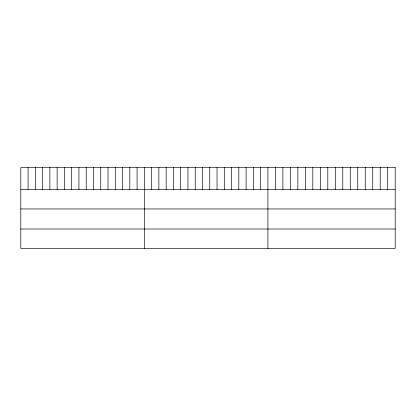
<?xml version="1.0" encoding="UTF-8"?>
<svg xmlns="http://www.w3.org/2000/svg" width="416" height="416" viewBox="0 0 416 416"><rect width="100%" height="100%" fill="white"/><g stroke="black" fill="none" stroke-linecap="round" stroke-linejoin="round"><path stroke-width="0.62" d="M20.8 189.504L395.2 189.504M20.8 208.957L395.2 208.957M20.8 228.998L395.2 228.998M387.712 167.549L387.712 189.504M380.224 167.549L380.224 189.504M372.736 167.549L372.736 189.504M365.248 167.549L365.248 189.504M357.76 167.549L357.76 189.504M350.272 167.549L350.272 189.504M342.784 167.549L342.784 189.504M335.296 167.549L335.296 189.504M327.808 167.549L327.808 189.504M320.32 167.549L320.32 189.504M312.832 167.549L312.832 189.504M305.344 167.549L305.344 189.504M297.856 167.549L297.856 189.504M290.368 167.549L290.368 189.504M282.88 167.549L282.88 189.504M275.392 167.549L275.392 189.504M267.904 167.549L267.904 248.451M260.634 167.549L260.634 189.504M253.37 167.549L253.37 189.504M246.1 167.549L246.1 189.504M238.831 167.549L238.831 189.504M231.566 167.549L231.566 189.504M224.297 167.549L224.297 189.504M217.027 167.549L217.027 189.504M209.763 167.549L209.763 189.504M202.493 167.549L202.493 189.504M195.229 167.549L195.229 189.504M187.959 167.549L187.959 189.504M180.69 167.549L180.69 189.504M173.425 167.549L173.425 189.504M166.156 167.549L166.156 189.504M158.886 167.549L158.886 189.504M151.622 167.549L151.622 189.504M144.352 167.549L144.352 248.451M137.082 167.549L137.082 189.504M129.818 167.549L129.818 189.504M122.548 167.549L122.548 189.504M115.279 167.549L115.279 189.504M108.014 167.549L108.014 189.504M100.745 167.549L100.745 189.504M93.475 167.549L93.475 189.504M86.211 167.549L86.211 189.504M78.941 167.549L78.941 189.504M71.677 167.549L71.677 189.504M64.407 167.549L64.407 189.504M57.138 167.549L57.138 189.504M49.873 167.549L49.873 189.504M42.604 167.549L42.604 189.504M35.334 167.549L35.334 189.504M28.07 167.549L28.07 189.504M395.2 167.549L20.8 167.549L20.8 248.451L395.2 248.451L395.2 167.549"/></g></svg>
